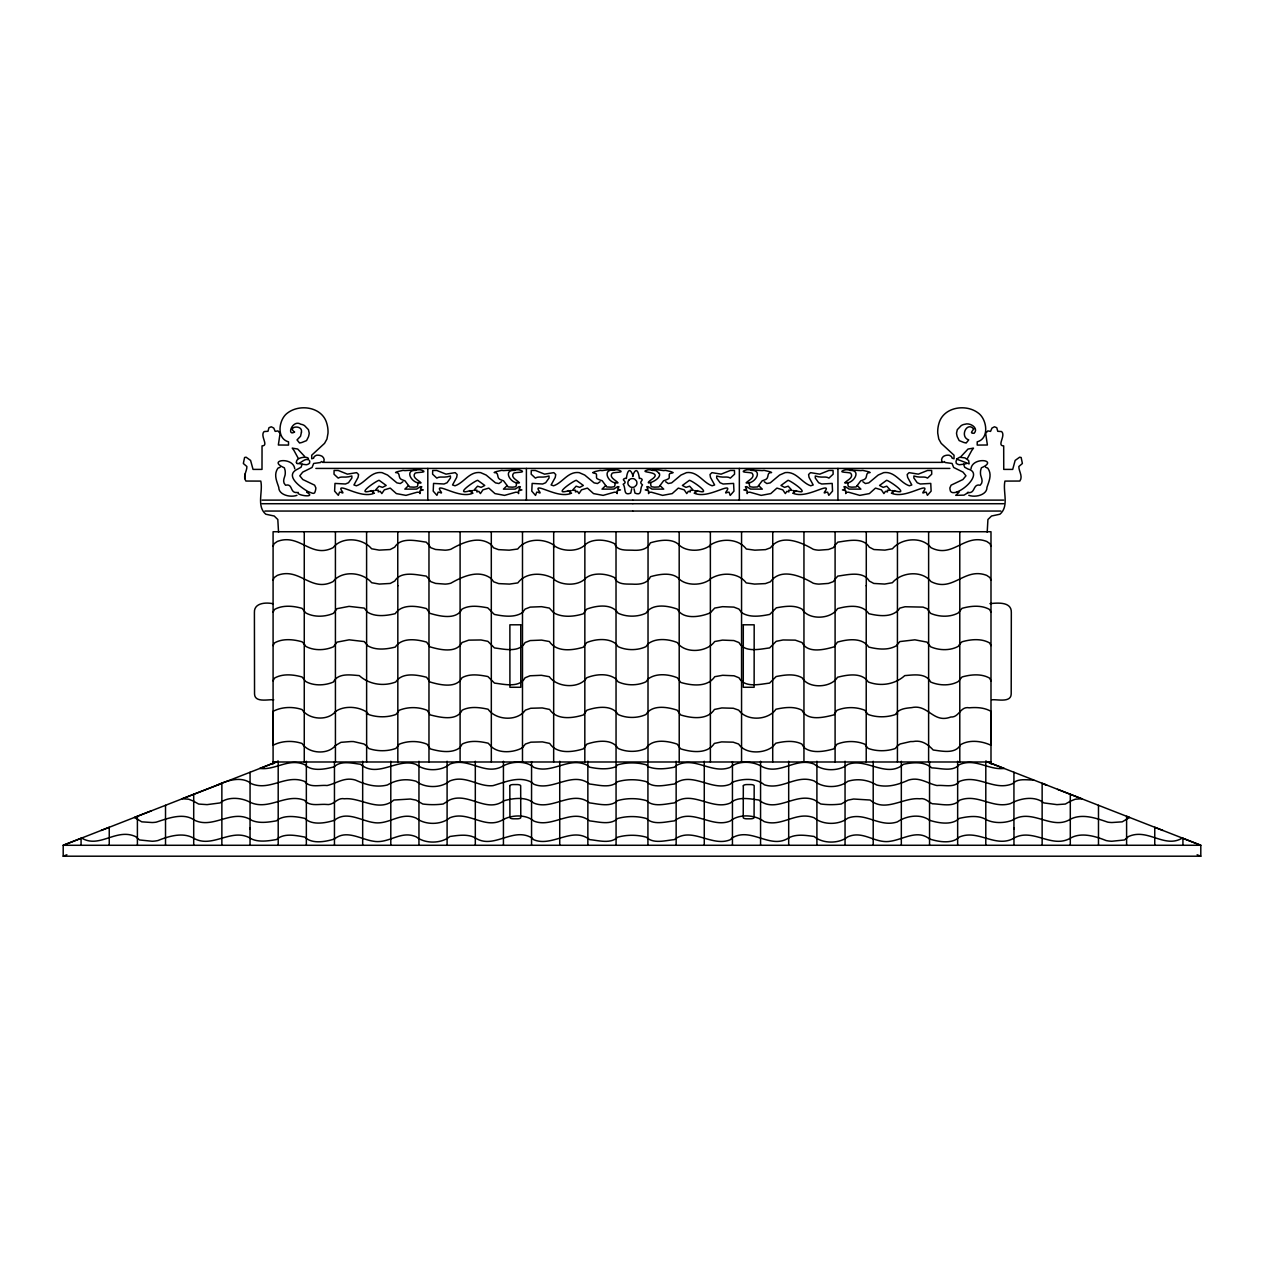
<?xml version="1.0" encoding="UTF-8"?>
<svg xmlns="http://www.w3.org/2000/svg" width="1264" height="1264" viewBox="0 0 1264 1264"><rect width="100%" height="100%" fill="white"/><g stroke="black" fill="none" stroke-linecap="round" stroke-linejoin="round"><path stroke-width="1.5" d="M366.592 531.733L366.639 761.971M460.096 531.733L460.096 761.971M553.664 761.971L553.695 531.733M803.951 761.971L803.951 531.733M991.008 712.738L990.992 745.286C981.954 740.988 969.283 739.345 960.482 744.78C955.521 754.339 941.87 751.069 933.195 750.01C927.997 744.354 921.725 739.835 913.05 741.541A66.929 36.103 0 0 0 910.522 741.573L900.11 743.975L896.887 746.376M250.067 772.257L250.035 845.268M897.424 761.971L897.424 712.754M710.384 761.971L710.368 545.653M278.538 532.191L277.811 519.52L274.209 516.012L265.819 514.227C256.26 506.137 263.165 491.68 260.779 481.094L245.911 481.047C242.546 476.37 246.97 471.346 246.907 466.527L243.336 463.509L244.584 457.521L246.085 457.189L250.588 460.428L253.037 469.402L261.996 469.402L262.043 445.892C269.311 445.844 259.594 435.701 264.144 431.545L267.984 431.293L268.963 427.706L271.286 426.79L273.767 428.069L275.189 431.387L277.954 430.898L280.071 433.347L278.349 445.007L288.524 445.086L288.524 441.831C275.915 438.513 278.775 418.795 287.781 412.807C300.216 403.548 322.446 407.15 326.807 423.456A29.293 29.293 0 0 1 328.008 433.173L326.965 439.003L324.548 443.364L311.702 455.214L311.718 458.769L313.63 458.2A7.647 7.647 0 0 1 314.357 456.462L316.442 455.261A9.401 9.401 0 0 1 320.661 455.64C323.537 456.099 325.859 460.981 322.557 462.371L943.181 462.371C939.879 460.981 942.201 456.099 945.077 455.625A9.401 9.401 0 0 1 949.296 455.261L951.381 456.462A7.647 7.647 0 0 1 952.108 458.2L954.02 458.769L954.036 455.214L941.19 443.364L938.773 439.003L937.73 433.173A29.293 29.293 0 0 1 938.931 423.456C943.292 407.15 965.522 403.548 977.941 412.807C986.963 418.795 989.823 438.513 977.214 441.831L977.214 445.086L987.389 445.007L985.667 433.347L987.784 430.898L990.549 431.387L991.971 428.069L994.452 426.79L996.775 427.706L997.754 431.293L1001.594 431.545C1006.144 435.701 996.427 445.844 1003.695 445.892L1003.742 469.402L1012.701 469.402L1015.15 460.428L1019.653 457.189L1021.154 457.521L1022.402 463.509L1018.831 466.527C1018.768 471.346 1023.192 476.37 1019.827 481.047L1004.943 481.094C1002.573 491.68 1009.478 506.137 999.919 514.227L991.529 516.012L987.927 519.52L987.2 532.191M1013.965 845.268L1013.965 827.936M632.537 476.165C636.424 465.057 638.81 473.068 639.331 478.487A4.155 4.155 0 0 1 640.564 478.329C645.335 480.367 637.546 481.379 642.507 484.855C639.3 488.362 642.918 496.278 634.97 493.118L634.038 488.805M522.49 747.719L525.413 744.038L530.88 742.173L542.43 741.889L549.698 743.422C556.729 754.371 572.829 752.191 583.478 748.809L586.891 744.117C596.26 740.925 611.95 738.271 618.112 748.446C626.517 752.317 637.53 752.317 645.936 748.446C652.129 738.287 667.771 740.909 677.156 744.117L680.569 748.809C691.218 752.191 707.35 754.387 714.35 743.422L721.618 741.889L733.167 742.173L738.634 744.038C745.444 754.561 764.262 753.613 772.715 746.661M298.257 492.407C295.571 495.456 317.501 498.332 306.694 492.217C309.617 490.464 314.404 496.404 315.257 491.206A13.082 13.082 0 0 0 315.858 487.92L314.625 485.171L302.823 479.53L299.789 475.817L302.712 472.12L312.066 467.475L313.677 463.446L320.503 462.529A5.656 5.656 0 0 0 321.388 461.581L321.467 461.502M967.466 458.358L971.747 450.505A93.062 93.062 0 0 1 973.501 448.135L968.034 449.036L961.13 456.383M299.268 463.604L302.159 464.22L301.037 467.269A76.851 76.851 0 0 0 297.814 469.023C283.452 475.485 301.322 487.793 308.463 491.822M417.926 482.39L417.799 482.974A4.74 4.74 0 0 0 417.894 484.57L417.468 486.166A3.128 3.128 0 0 1 416.772 486.798A65.839 65.839 0 0 1 413.913 487.177L409.583 486.94L404.97 480.794A29.246 29.246 0 0 1 401.004 479.23C397.891 477.365 400.767 472.246 395.553 472.531A59.582 59.582 0 0 1 397.828 471.567L402.9 470.398A12.972 12.972 0 0 1 404.859 470.619L419.569 469.718A15.911 15.911 0 0 1 422.666 470.524C427.595 472.768 416.741 471.993 414.955 473.257C411.637 477.618 418.684 480.209 421.054 482.848C412.538 484.807 403.2 469.544 416.204 470.429M516.518 482.39L516.391 482.974A4.74 4.74 0 0 0 516.47 484.57L516.06 486.166A3.128 3.128 0 0 1 515.349 486.798A65.839 65.839 0 0 1 512.505 487.177L508.175 486.94L503.562 480.794A29.246 29.246 0 0 1 499.596 479.23C496.483 477.365 499.343 472.246 494.145 472.531A59.582 59.582 0 0 1 496.42 471.567L501.492 470.398A12.972 12.972 0 0 1 503.451 470.619L518.161 469.718A15.911 15.911 0 0 1 521.258 470.524C526.187 472.768 515.317 471.993 513.547 473.257C509.977 477.587 517.924 480.478 519.425 482.832C510.814 484.697 501.934 469.26 514.969 470.445M615.11 482.358L614.983 482.974A4.74 4.74 0 0 0 615.062 484.57L614.652 486.166A3.192 3.192 0 0 1 614.02 486.751L613.83 486.814A65.839 65.839 0 0 1 611.097 487.177L606.767 486.94L602.17 480.715A29.246 29.246 0 0 1 598.172 479.23C594.254 478.361 598.962 473.226 594.333 473.194A44.24 44.24 0 0 0 592.658 472.641L592.658 472.641A59.582 59.582 0 0 1 595.012 471.567L600.084 470.398A12.972 12.972 0 0 1 602.027 470.619L608.711 469.702L613.546 470.445M970.989 468.818C972.458 456.257 999.429 460.017 981.401 467.806L980.659 470.319A17.301 17.301 0 0 0 980.469 473.257C980.121 476.449 984.498 481.11 980.185 485.234C972.49 483.338 975.761 494.335 967.481 492.407M835.062 579.212L833.245 581.677L828.426 583.415L818.898 584.11A14.188 7.647 0 0 1 813.194 583.194C800.823 575.894 780.694 567.52 770.392 581.803L765.384 583.605L754.561 584.094L746.202 582.909C738.129 572.007 720.448 571.992 709.815 579.26M278.175 819.42C285.79 814.901 296.487 816.512 304.814 818.393C311.939 825.629 325.828 823.054 334.47 820.257M835.109 545.211L833.276 547.723L828.489 549.477L818.914 550.188A14.236 7.679 0 0 1 813.21 549.271C800.902 541.972 780.773 533.582 770.455 547.818L765.557 549.635L754.845 550.172L746.329 549.018C738.16 538.195 720.527 537.99 709.815 545.337M835.093 579.149L837.779 576.1C847.417 574.851 863.154 570.617 869.3 581.045L873.803 583.447L884.721 584.063L892.4 582.72C901.311 571.96 922.167 570.127 930.968 581.582C953.088 592.911 964.321 566.809 986.773 575.404L989.981 577.632L990.96 580.287M273.087 546.348L274.083 543.71L277.29 541.466C299.742 532.887 310.96 558.988 333.096 547.66C341.865 536.284 362.721 537.864 371.584 548.766L379.168 550.124L390.149 549.54L394.716 547.17C400.862 536.71 416.567 540.913 426.237 542.145L428.938 545.163M273.087 580.287L274.083 577.632L277.29 575.404C299.726 566.809 310.96 592.911 333.08 581.582C341.88 570.127 362.768 571.944 371.663 582.72L379.326 584.063L390.26 583.447L394.747 581.045C400.909 570.633 416.63 574.851 426.284 576.1L428.954 579.149M835.109 545.163L837.827 542.145C847.591 540.802 863.059 536.868 869.332 547.17L873.898 549.54L884.879 550.124L892.463 548.766C901.327 537.99 922.199 536.22 930.968 547.66C953.088 558.988 964.321 532.887 986.773 541.466L989.981 543.71L990.96 546.348M273.04 612.171L274.509 609.469C282.599 604.84 293.327 605.851 302.049 608.347L305.793 612.929C313.883 617.401 325.038 617.022 333.412 613.356L336.998 608.679L349.038 606.372L364.206 608.095L367.682 612.25C375.645 617.164 386.421 615.758 395.19 613.688C401.873 603.765 416.362 605.851 426.505 608.6L429.839 613.293C439.003 616.105 456.383 620.387 461.945 609.185C469.623 604.698 479.388 606.341 487.714 607.826L494.303 614.415C503.309 616.216 514.464 617.938 522.49 612.582M273.04 645.604L274.509 642.918C282.583 638.273 293.327 639.284 302.033 641.796L304.261 643.913M273.04 680.806L274.509 678.104C282.567 673.459 293.327 674.486 302.033 676.983L305.762 681.533C313.835 686.083 324.99 685.657 333.364 682.039C338.073 672.748 350.523 674.944 359.276 675.608C368.993 684.377 383.229 686.763 395.758 681.991C402.047 672.069 416.851 674.755 426.568 677.267L429.902 681.96C438.971 684.677 456.588 689.038 461.945 677.773C469.702 673.364 479.53 674.929 487.888 676.54L494.493 683.113C503.799 684.124 519.33 688.359 525.05 677.788L530.027 675.782L541.387 675.292L549.319 676.698C557.029 687.632 579.275 689.085 586.717 677.788C595.455 674.154 608.221 672.875 616.058 679.068M772.715 746.645L775.843 743.216C784.201 741.289 793.934 740.056 801.866 744.069L803.936 747.435M835.093 645.525L837.416 642.128C847.48 639.252 862.095 637.167 868.763 647.073C877.532 649.285 888.276 650.549 896.318 645.778L899.826 641.575L914.899 639.821L927.018 642.128L930.636 646.789C938.994 650.502 950.149 650.849 958.254 646.378L959.787 643.976M460.128 747.435L462.182 744.069C470.129 740.056 479.846 741.289 488.22 743.216L491.317 746.597M650.644 482.39L650.755 482.974A4.74 4.74 0 0 1 650.676 484.57L651.086 486.166A3.192 3.192 0 0 0 651.718 486.751L651.908 486.814A65.839 65.839 0 0 0 654.641 487.177L658.971 486.94L663.568 480.794A29.246 29.246 0 0 0 667.566 479.23C671.484 478.361 666.776 473.226 671.405 473.194A44.24 44.24 0 0 1 673.08 472.641L673.159 472.61A59.582 59.582 0 0 0 670.726 471.567L665.654 470.398A12.972 12.972 0 0 0 663.711 470.619L657.011 469.702L652.177 470.445M749.22 482.39L749.347 482.974A4.74 4.74 0 0 1 749.252 484.57L749.678 486.166A3.128 3.128 0 0 0 750.389 486.798L750.5 486.814A65.839 65.839 0 0 0 753.233 487.177L757.563 486.94L762.176 480.794A29.246 29.246 0 0 0 766.142 479.23C769.255 477.365 766.395 472.246 771.593 472.531A59.582 59.582 0 0 0 769.318 471.567L764.246 470.398A12.972 12.972 0 0 0 762.287 470.619L747.577 469.718A15.911 15.911 0 0 0 744.48 470.524C739.551 472.768 750.421 471.993 752.191 473.257C755.509 477.618 748.462 480.209 746.108 482.848C754.608 484.807 763.946 469.544 750.942 470.429M847.812 482.39L847.923 482.974A4.74 4.74 0 0 1 847.844 484.57L848.27 486.166A3.128 3.128 0 0 0 848.966 486.798A65.839 65.839 0 0 0 851.825 487.177L856.155 486.94L860.768 480.794A29.246 29.246 0 0 0 864.734 479.23C867.847 477.365 864.971 472.246 870.169 472.531A59.582 59.582 0 0 0 867.894 471.567L862.838 470.398A12.972 12.972 0 0 0 860.879 470.619L846.153 469.718A15.911 15.911 0 0 0 843.072 470.524C838.143 472.768 848.997 471.993 850.783 473.257C854.101 477.618 847.054 480.209 844.684 482.848C853.2 484.807 862.538 469.544 849.534 470.429M584.805 545.116C577.632 552.068 561.895 551.641 554.217 545.669M584.805 579.038C577.664 586.006 561.88 585.58 554.217 579.576M397.797 712.169L395.932 714.46C387.479 717.573 377.509 717.478 368.962 714.666L367.176 712.754M397.797 746.108L395.916 748.399C387.463 751.495 377.494 751.416 368.962 748.604L367.176 746.692M335.418 711.632C327.787 721.096 308.779 719.816 302.033 709.546C292.758 706.45 281.793 706.734 273.04 711.363M335.418 745.57C327.85 755.003 308.685 753.786 302.033 743.469C292.774 740.388 281.825 740.657 273.087 745.27L273.04 712.738M584.869 578.896C592.042 571.96 606.278 573.414 614.557 577.601C616.958 584.948 626.265 583.952 632.442 584.142C639.363 584.616 647.516 583.763 650.454 576.7C659.081 574.204 672.243 571.802 679.179 578.896M280.213 467.143L278.996 467.775A1.943 1.943 0 0 0 277.843 468.296C273.53 474.664 276.658 480.92 278.775 487.383C278.586 494.745 290.041 497.811 296.945 495.33M584.853 544.989C592.042 538.037 606.42 539.396 614.636 543.757C616.99 551.072 626.344 549.982 632.442 550.203C639.252 550.614 647.5 549.966 650.328 542.856C658.955 540.202 672.227 537.879 679.195 544.989M835.062 645.588L834.114 646.836C824.886 649.554 807.585 653.82 802.055 642.539L795.261 640.137L783.048 639.963L776.207 641.322L769.602 647.926C760.185 649.048 744.78 653.093 738.934 642.539L733.878 640.564L722.502 640.105L714.666 641.527C706.971 652.508 684.709 653.883 677.283 642.554C668.561 638.999 655.858 637.688 648.021 643.866M709.847 579.576C702.168 585.58 686.384 586.006 679.242 579.038M460.112 747.482C452.196 753.881 439.272 751.448 430.281 748.873L427.09 744.227C418.526 740.672 407.782 740.641 399.219 744.212L397.828 746.013M709.847 545.669C702.152 551.641 686.415 552.068 679.242 545.116M710.384 612.74L714.697 608.079L722.518 606.673L733.863 607.115L738.919 609.058L741.557 612.503M522.49 612.503L525.129 609.058L530.185 607.115L541.529 606.673L549.366 608.079L553.664 612.74M334.486 838.964C346.478 829.2 360.935 839.438 373.465 841.224C388.917 844.036 400.593 829.942 416.267 836.863C425.02 843.91 441.341 843.831 449.873 836.484C458.089 835.346 467.68 833.782 475.248 837.842M334.486 820.225C346.478 810.54 360.904 820.668 373.386 822.516C388.87 825.36 400.546 811.251 416.219 818.14C424.973 825.171 441.31 825.139 449.826 817.792C468.486 810.256 484.381 829.737 502.393 820.067C510.877 814.885 525.84 813.984 533.787 821.031C552.431 828.726 572.039 807.348 589.688 820.889C598.235 821.742 610.733 825.471 617.559 818.519C626.644 815.928 637.356 815.928 646.441 818.519C653.298 825.455 665.749 821.758 674.312 820.889C691.993 807.364 711.553 828.71 730.213 821.031C739.108 813.637 755.129 814.601 764.104 821.568C782.005 827.493 796.036 810.809 814.174 817.792C822.706 825.139 839.043 825.187 847.781 818.14C865.445 811.551 879.349 827.904 897.377 821.884C906.304 815.707 920.508 813.558 929.514 820.225M397.828 712.074L399.234 710.273C407.814 706.734 418.542 706.75 427.106 710.321L430.187 714.887C439.524 717.241 456.715 721.57 462.118 710.21C470.003 706.086 479.735 707.429 488.094 709.23C495.788 720.338 517.387 721.665 525.35 710.147L530.722 708.267L542.224 707.935L549.635 709.452C556.697 720.401 572.734 718.268 583.447 714.918L586.875 710.21C596.229 707.003 611.934 704.348 618.096 714.508C626.517 718.394 637.546 718.394 645.951 714.508C652.129 704.348 667.819 706.987 677.188 710.21L680.601 714.918C691.313 718.268 707.382 720.401 714.429 709.452L721.823 707.935L733.325 708.267L738.697 710.147C746.771 721.46 768.228 720.448 775.954 709.23C784.312 707.429 794.045 706.086 801.929 710.21C807.348 721.554 824.523 717.257 833.877 714.887L836.942 710.321C845.505 706.75 856.234 706.734 864.813 710.273L866.219 712.074M647.99 679.116L645.967 681.817C637.593 685.767 626.47 685.767 618.08 681.817L616.058 679.116M402.884 481.726L400.34 483.527L396.943 482.88L387.542 475.043L382.028 472.625C370.794 471.109 365.612 482.737 356.416 485.787L353.936 484.965L358.075 477.413L358.581 474.537L356.638 472.641L347.41 474.142L338.215 470.461L334.091 470.461L334.012 474.19L338.215 478.108C341.691 475.817 344.803 478.329 351.85 475.991L351.866 478.013L348.501 482.737L345.435 484.001L334.976 483.417L334.612 491.143L338.341 495.33L339.526 492.17L340.885 492.265C347.679 495.725 334.217 484.965 345.53 488.836C354.347 491.838 365.628 497.084 374.397 493.165C369.056 492.897 378.141 488.994 371.174 491.285C372.643 489.531 369.467 491.57 368.298 491.522C357.333 493.861 376.688 480.573 379.137 480.304L386.184 485.455L382.565 487.367L378.963 486.198L375.266 490.306L378.426 490.227L378.205 491.901L380.259 491.348L381.823 493.592L384.351 489.847L390.228 488.094L396.359 493.592L405.965 495.377L417.215 492.202L419.427 492.344L419.996 493.592L420.011 490.748L423.298 489.942L420.454 489.057L421.797 486.735L420.375 486.656L416.646 489.089L404.843 489.136L408.525 485.597M501.476 481.726L498.917 483.527L495.52 482.88L486.134 475.043L480.604 472.625C469.386 471.109 464.188 482.737 455.008 485.787L452.528 484.965L456.667 477.413L457.173 474.537L455.214 472.641L446.002 474.142L436.807 470.461L432.683 470.461L432.604 474.19L436.807 478.108C440.283 475.817 443.38 478.329 450.442 475.991L450.458 478.013L447.077 482.737L444.027 484.001L433.552 483.417L433.204 491.143L436.933 495.33L438.118 492.17L439.477 492.265C446.271 495.725 432.809 484.965 444.122 488.836C452.939 491.838 464.204 497.084 472.973 493.165C467.633 492.897 476.733 488.994 469.766 491.285C471.298 489.531 468.012 491.585 466.89 491.522C455.925 493.861 475.28 480.573 477.713 480.304L484.76 485.455L481.157 487.367L477.555 486.198L473.858 490.306L477.002 490.227L476.797 491.901L478.835 491.348L480.415 493.592L482.943 489.847L488.82 488.094L494.951 493.592L504.541 495.377L515.791 492.202L518.003 492.344L518.588 493.592L518.603 490.748L521.89 489.942L519.03 489.057L520.389 486.735L518.951 486.656L515.238 489.089L503.435 489.136L507.117 485.597M600.068 481.726L597.509 483.527L594.112 482.88L584.726 475.043L579.196 472.625C567.978 471.109 562.78 482.737 553.585 485.787L551.104 484.965L555.244 477.413L555.749 474.537L553.806 472.641L544.594 474.142L535.383 470.461L531.275 470.461L531.18 474.19L535.383 478.108C538.859 475.817 541.972 478.329 549.034 475.991L549.05 478.013L545.669 482.737L542.604 484.001L532.144 483.417L531.781 491.143L535.541 495.425L536.71 492.17L538.069 492.265C544.863 495.725 531.401 484.965 542.714 488.836C551.515 491.838 562.796 497.084 571.565 493.165C566.225 492.897 575.325 488.994 568.342 491.285C569.89 489.531 566.604 491.585 565.482 491.522C554.517 493.861 573.856 480.573 576.305 480.304L583.352 485.455L579.749 487.367L576.131 486.198L572.434 490.306L575.594 490.227L575.389 491.901L577.427 491.348L578.991 493.592L581.519 489.847L587.412 488.094L593.527 493.592L603.133 495.377L614.383 492.202L616.595 492.344L617.18 493.592L617.195 490.748L620.466 489.942L617.622 489.057L618.965 486.735L617.543 486.656L613.814 489.089L602.012 489.136L605.693 485.597M278.112 819.499L276.547 820.794C268.252 822.279 258.235 823.828 250.541 819.783M335.466 745.491L340.948 742.331L350.997 741.541A66.929 36.103 0 0 1 353.541 741.573L363.937 743.975L367.176 746.376M335.466 711.553C343.919 705.375 358.739 706.339 367.176 712.438M896.887 712.438C900.584 708.551 906.683 708.124 911.755 707.619C928.329 703.922 933.164 723.782 950.828 717.004C959.218 717.636 960.198 705.976 969.267 707.808C976.661 707.192 984.435 707.524 991.008 711.363M647.99 643.961L645.967 646.647C637.593 650.597 626.47 650.597 618.08 646.647L616.058 643.961M896.887 712.754L895.086 714.666C886.554 717.478 876.584 717.573 868.115 714.46L866.282 712.201M896.887 746.692L895.086 748.604C886.554 751.416 876.584 751.495 868.131 748.399L866.282 746.139M675.987 765.794L674.328 767.201C665.844 768.907 656.095 769.918 647.926 766.632M959.787 643.913L962.015 641.796C970.72 639.284 981.48 638.273 989.554 642.918L991.008 645.604M732.425 837.763L730.165 839.77C711.616 847.401 691.803 826.056 674.281 839.628C665.733 840.418 653.251 844.194 646.425 837.226C637.34 834.635 626.66 834.635 617.575 837.226C610.733 844.178 598.283 840.434 589.719 839.628C572.197 826.056 552.384 847.401 533.835 839.77L531.575 837.763M1070.324 801.234L1065.331 804.062L1056.941 804.631L1043.874 802.924C1034.616 795.451 1020.095 798.295 1010.41 803.62C992.24 809.007 977.736 793.207 959.581 800.238C953.056 807.68 940.985 803.888 932.342 803.778C928.029 801.803 925.201 797.663 919.576 798.785C903.412 797.173 885.195 812.815 870.138 800.033L853.627 799.022L848.018 800.112L841.255 803.999A29.404 10.728 0 0 1 820.747 803.983L814.506 800.017C795.483 791.896 776.301 814.063 758.89 800.049C749.821 798.801 737.765 796.225 730.339 803.003C711.901 810.982 691.866 789.384 674.423 802.893C665.891 803.857 653.314 807.538 646.473 800.633C637.388 797.995 626.612 797.995 617.527 800.633C610.67 807.538 598.109 803.872 589.577 802.893C572.134 789.384 552.099 810.982 533.661 803.003C525.84 796.352 512.868 798.232 503.72 800.823C486.356 813.542 468.233 791.675 449.494 800.017L443.253 803.983A29.404 10.728 0 0 1 422.745 803.999L415.982 800.112L410.373 799.022L393.862 800.033C378.789 812.799 360.588 797.173 344.424 798.785C336.919 797.252 333.98 805.642 326.539 804.457C319.429 803.778 309.49 806.874 304.419 800.238C285.364 792.97 268.963 811.046 250.019 802.245C241.677 797.537 227.757 796.352 220.126 802.924L207.059 804.631L198.669 804.062L193.708 801.265M788.689 837.906C770.503 849.835 751.464 826.861 732.456 837.716M732.425 782.211L730.244 784.186C711.79 791.975 691.819 770.487 674.376 784.028C665.844 784.928 653.298 788.657 646.457 781.721C637.388 779.098 626.612 779.082 617.543 781.721C610.686 788.641 598.156 784.928 589.624 784.028C572.181 770.487 552.21 791.975 533.756 784.186L531.575 782.211M334.47 838.98C325.796 841.745 311.924 844.352 304.782 837.084C295.966 835.472 283.847 832.755 276.532 839.517C268.237 841.002 258.219 842.551 250.541 838.49M647.99 679.068C655.842 672.875 668.593 674.154 677.33 677.788L680.806 682.465C691.724 685.625 707.508 687.569 714.729 676.698L722.66 675.292L734.021 675.782L738.998 677.788C744.78 688.327 760.217 684.14 769.571 683.113L776.159 676.54C784.517 674.929 794.361 673.364 802.119 677.773C808.344 689.054 831.301 687.995 837.495 677.267C847.196 674.755 862.001 672.069 868.289 681.991C880.834 686.763 895.054 684.377 904.771 675.608C913.524 674.944 925.975 672.748 930.683 682.039C939.057 685.657 950.228 686.083 958.286 681.533L962.03 676.983C970.736 674.486 981.48 673.459 989.554 678.104L991.008 680.806M522.474 747.735C513.8 752.665 498.917 753.755 491.333 746.661M710.384 612.803C701.062 616.879 683.255 620.071 677.33 609.137C668.056 605.661 652.208 603.086 645.983 613.182C637.593 617.132 626.454 617.132 618.064 613.182C611.776 603.118 596.023 605.63 586.717 609.137L583.257 613.814C574.03 616.721 562.338 617.748 553.664 612.803M616.074 766.553L617.559 764.862C626.628 762.255 637.372 762.255 646.441 764.862L647.926 766.553M1013.475 838.301C1032.498 827.383 1051.206 848.618 1069.834 838.49C1080.562 831.87 1094.893 836.041 1105.984 840.513A12.893 4.693 0 0 0 1111.846 841.255L1124.486 839.96L1128.483 836.563C1147.775 827.746 1164.507 848.871 1182.314 838.064L1200.8 845.284L1200.8 856.202L63.2 856.202L63.2 845.268L278.191 761.276L278.206 845.268M788.752 837.842C796.32 833.782 805.911 835.346 814.127 836.484C822.659 843.831 838.98 843.91 847.733 836.863C863.391 829.942 875.083 844.036 890.535 841.224C903.033 839.422 917.538 829.2 929.514 838.964M1013.475 819.578C1032.593 808.391 1051.964 830.638 1070.292 819.262C1082.095 813.179 1095.999 818.14 1107.785 822.153A13.43 4.898 0 0 0 1111.862 822.532L1122.242 821.837L1129.621 817.46L1126.603 816.291L1126.603 845.268M676.145 765.589C694.6 755.572 711.569 774.595 730.15 767.374C738.176 760.375 753.107 761.165 761.607 766.395C779.651 776.033 795.577 756.599 814.237 764.151C822.69 771.467 839.043 771.467 847.733 764.499C865.951 757.183 886.633 778.814 903.46 764.262C913.003 762.334 924.205 761.276 931.821 767.896C940.337 768.038 952.819 772.178 959.218 764.704C975.35 757.61 988.448 770.376 1004.153 768.433L985.809 761.276L985.794 845.268M1013.459 838.49C995.068 848.112 978.004 828.947 959.218 837.084C952.076 844.352 938.204 841.745 929.53 838.98M1013.459 819.783C1005.386 823.354 993.757 823.654 985.888 819.499M1070.355 801.186L1075.332 799.196L1081.7 798.737L1057.526 789.305M944.334 461.581L944.271 461.502A5.656 5.656 0 0 0 945.235 462.529L952.061 463.446L953.672 467.475L963.026 472.12L965.949 475.817L962.915 479.53L951.097 485.171L949.88 487.92A13.082 13.082 0 0 0 950.481 491.206C955.189 498.948 985.999 473.605 967.924 469.023A76.851 76.851 0 0 0 964.701 467.269L963.579 464.22L966.47 463.604M732.456 782.195C742.252 778.592 755.825 777.581 764.341 784.802C782.226 790.537 796.257 773.916 814.348 781.041C822.817 788.357 839.17 788.294 847.86 781.278C857.893 778.276 868.052 779.841 876.631 784.991C888.181 787.883 898.736 784.486 908.595 780.046C919.671 776.744 927.302 783.427 936.924 785.529C944.018 784.739 954.352 788.215 959.376 781.452C978.131 773.868 993.962 791.517 1012.654 783.68C1017.804 777.976 1026.637 780.188 1033.62 779.951M220.331 783.885L219.683 784.28A6.952 2.528 0 0 1 218.23 784.849L182.3 798.737L188.668 799.196L193.645 801.186M616.074 766.632C607.905 769.918 598.156 768.907 589.672 767.201L588.013 765.794M531.544 782.195C518.635 775.685 505.063 782.195 492.96 785.655C477.808 787.14 465.515 774.453 449.652 781.041C441.183 788.357 424.83 788.294 416.14 781.278C406.107 778.276 395.948 779.841 387.369 784.991C375.819 787.883 365.264 784.486 355.405 780.046C344.329 776.744 336.698 783.427 327.076 785.529C319.982 784.739 309.648 788.215 304.624 781.452C285.869 773.868 270.038 791.517 251.346 783.68C241.756 775.78 227.315 780.394 217.25 785.086M250.525 819.578C231.581 808.834 213.332 829.295 194.577 820.225C183.375 812.262 168.096 818.314 156.215 822.153A13.43 4.898 0 0 1 152.138 822.532L141.758 821.837L134.379 817.46L151.411 810.809M250.525 838.301C231.502 827.383 212.794 848.618 194.166 838.49C183.438 831.87 169.107 836.041 158.016 840.513A12.893 4.693 0 0 1 152.154 841.255L139.514 839.96L135.517 836.563C116.225 827.746 99.493 848.871 81.686 838.064L63.2 845.284L1200.8 845.268L985.794 761.276M101.152 830.448L109.241 827.288L109.241 845.268M278.191 761.276L259.847 768.433C275.568 770.424 288.666 757.61 304.782 764.704C311.939 771.941 325.448 769.144 334.233 766.79C340.727 760.264 352.293 763.298 360.54 764.262C377.525 778.814 397.939 757.199 416.267 764.499C424.973 771.451 441.31 771.482 449.763 764.151C468.423 756.599 484.349 776.017 502.393 766.395C510.909 761.165 525.84 760.359 533.85 767.374C552.431 774.595 569.416 755.588 587.855 765.589M63.2 856.202L66.881 854.764M963.579 464.22L959.502 464.725A5.925 5.925 0 0 1 956.216 463.24L956.011 461.249A6.288 6.288 0 0 1 956.579 460.222M272.945 603.718C266.009 602.201 253.922 602.802 254.412 612.487L254.538 694.031C254.775 703.1 268.853 699.118 273.767 699.814M315.858 468.423L949.88 468.423M262.09 500.117L632.727 500.117M632.995 500.117L1003.648 500.117M262.09 503.72L632.727 503.72M632.995 503.72L1003.648 503.72M264.871 511.051L632.727 511.051M632.995 511.051L1000.867 511.051M273.071 761.987L990.992 761.987M991.971 699.814C996.885 699.118 1010.963 703.1 1011.2 694.031L1011.326 612.487C1011.69 601.395 997.233 602.896 989.949 603.639M957.275 491.822L959.044 492.217L955.742 495.33L964.005 495.14L968.382 492.454M302.159 464.22L306.236 464.725A5.925 5.925 0 0 0 309.522 463.24L309.727 461.249A6.288 6.288 0 0 0 309.159 460.222M297.356 492.454C289.519 493.56 293.28 483.243 285.553 485.234C281.24 481.11 285.617 476.449 285.269 473.257A17.301 17.301 0 0 0 285.079 470.319L284.337 467.806C266.309 460.017 293.28 456.257 294.749 468.818M1162.848 830.448L1154.759 827.288L1154.759 845.268M1197.119 854.764L1200.8 856.202M968.793 495.33C975.697 497.811 987.152 494.745 986.963 487.383C989.08 480.92 992.208 474.664 987.895 468.296A1.943 1.943 0 0 0 986.742 467.775L985.525 467.143M553.664 578.612C542.809 572.339 525.792 572.055 517.845 582.909L509.487 584.094L498.664 583.605L493.671 581.803L491.317 578.738M1043.669 783.885L1044.317 784.28A6.952 2.528 0 0 0 1045.77 784.849L1046.766 785.086L1042.136 783.285L1042.136 845.268M531.544 837.716C512.536 826.846 493.497 849.835 475.311 837.906M985.825 819.42C978.21 814.901 967.513 816.512 959.186 818.393C952.061 825.629 938.172 823.054 929.53 820.257M741.557 612.582C749.599 617.938 760.738 616.216 769.744 614.415L776.333 607.826C784.66 606.341 794.44 604.698 802.119 609.185C808.565 620.434 831.254 619.36 837.558 608.6C847.67 605.867 862.206 603.734 868.858 613.688C879.175 616.153 893.221 617.97 899.857 608.095L905.04 606.752L923.02 607.115L927.049 608.679L930.636 613.356C939.01 617.022 950.165 617.401 958.27 612.929L962.015 608.347C970.72 605.851 981.464 604.84 989.538 609.469L991.008 612.171M857.213 485.597L860.895 489.136L849.092 489.089L845.363 486.656L843.941 486.735L845.284 489.057L842.44 489.942L845.727 490.748L845.727 493.592L846.311 492.344L848.523 492.202L859.773 495.377L869.379 493.592L875.51 488.094L881.387 489.847L883.915 493.592L885.479 491.348L887.533 491.901L887.312 490.227L890.472 490.306L886.775 486.198L883.157 487.367L879.554 485.455L886.601 480.304C889.05 480.573 908.405 493.861 897.44 491.522C896.334 491.633 893.253 489.516 894.564 491.285C887.597 488.994 896.682 492.897 891.341 493.165C900.11 497.084 911.391 491.838 920.208 488.836C931.521 484.965 918.059 495.725 924.853 492.265L926.212 492.17L927.397 495.33L931.126 491.143L930.762 483.417L920.303 484.001L917.237 482.737L913.872 478.013L913.888 475.991C920.935 478.329 924.047 475.817 927.523 478.108L931.726 474.19L931.647 470.461L927.523 470.461L918.328 474.142L909.1 472.641L907.157 474.537L907.663 477.413L911.802 484.965L909.322 485.787C900.126 482.737 894.944 471.109 883.71 472.625L878.196 475.043L868.795 482.88L865.398 483.527L862.854 481.726M758.621 485.597L762.303 489.136L750.5 489.089L746.787 486.656L745.349 486.735L746.692 489.057L743.848 489.942L747.135 490.748L747.15 493.592L747.735 492.344L749.931 492.202L761.181 495.377L770.787 493.592L776.918 488.094L782.795 489.847L785.323 493.592L786.903 491.348L788.941 491.901L788.736 490.227L791.88 490.306L788.183 486.198L784.581 487.367L780.978 485.455L788.025 480.304C790.458 480.573 809.813 493.861 798.848 491.522C797.742 491.633 794.661 489.516 795.972 491.285C789.005 488.994 798.09 492.897 792.749 493.165C801.534 497.084 812.799 491.838 821.616 488.836C832.929 484.965 819.467 495.725 826.261 492.265L827.62 492.17L828.805 495.33L832.534 491.143L832.186 483.417L821.711 484.001L818.661 482.737L815.28 478.013L815.296 475.991C822.358 478.329 825.455 475.817 828.931 478.108L833.134 474.19L833.055 470.461L828.931 470.461L819.736 474.142L810.524 472.641L808.565 474.537L809.071 477.413L813.21 484.965L810.73 485.787C801.55 482.737 796.352 471.109 785.134 472.625L779.604 475.043L770.218 482.88L766.821 483.527L764.262 481.726M660.045 485.597L663.726 489.136L651.924 489.089L648.195 486.656L646.773 486.735L648.116 489.057L645.272 489.942L648.543 490.748L648.558 493.592L649.143 492.344L651.355 492.202L662.605 495.377L672.211 493.592L678.326 488.094L684.203 489.847L686.747 493.592L688.311 491.348L690.349 491.901L690.144 490.227L693.288 490.306L689.607 486.198L685.989 487.367L682.386 485.455L689.433 480.304C691.882 480.573 711.221 493.861 700.256 491.522C699.15 491.633 696.085 489.516 697.396 491.285C690.413 488.994 699.513 492.897 694.173 493.165C702.942 497.084 714.207 491.838 723.024 488.836C734.337 484.965 720.875 495.725 727.669 492.265L729.028 492.17L730.197 495.425L733.957 491.143L733.594 483.417L723.134 484.001L720.069 482.737L716.688 478.013L716.704 475.991C723.766 478.329 726.863 475.817 730.339 478.108L734.558 474.19L734.463 470.461L730.355 470.461L721.144 474.142L711.932 472.641L709.989 474.537L710.479 477.413L714.634 484.965L712.153 485.787C702.958 482.737 697.76 471.109 686.542 472.625L681.012 475.043L671.626 482.88L668.229 483.527L665.67 481.726M616.058 643.913C608.268 637.656 595.502 638.999 586.765 642.554L583.273 647.231C572.418 650.454 556.555 652.429 549.382 641.527L541.561 640.105L530.169 640.564L525.129 642.539C519.251 653.093 503.878 649.048 494.445 647.926L487.841 641.322L480.999 639.963L468.786 640.137L461.992 642.539C456.446 653.82 439.177 649.554 429.934 646.836L428.986 645.588M554.232 545.337C543.536 537.99 525.856 538.18 517.734 549.018L509.202 550.172L498.49 549.635L493.592 547.818L491.301 544.8M304.608 456.383L297.704 449.036L292.237 448.135A93.062 93.062 0 0 1 293.991 450.505L298.272 458.358M428.954 545.211L430.771 547.723L435.559 549.477L445.133 550.188A14.236 7.679 0 0 0 450.837 549.271C462.798 542.414 478.851 535.225 491.269 544.689M866.219 746.013L864.829 744.212C856.265 740.641 845.537 740.672 836.973 744.227L833.782 748.873C824.792 751.448 811.851 753.881 803.936 747.482M304.261 643.976L305.793 646.378C313.899 650.849 325.069 650.502 333.427 646.789L337.03 642.128L349.148 639.821L364.237 641.575L367.745 645.778C375.787 650.549 386.531 649.285 395.284 647.073C401.952 637.167 416.583 639.252 426.647 642.128L428.97 645.525M491.269 578.628C478.898 569.163 462.829 576.352 450.853 583.194A14.188 7.647 0 0 1 445.149 584.11L435.622 583.415L430.803 581.677L428.986 579.212M631.7 488.805L630.768 493.118C622.773 496.246 626.217 487.951 623.168 484.223C628.887 481.41 619.739 480.146 625.174 478.329A4.155 4.155 0 0 1 626.407 478.487C626.928 473.068 629.314 465.057 633.185 476.165M250.035 827.936L250.067 829.089M553.679 545.653L553.695 547.549M366.639 712.754L366.639 714.666M1182.93 838.301L1182.93 845.268M1098.479 805.294L1098.479 845.268M1070.292 794.282L1070.292 845.268M1013.933 772.257L1013.933 829.089M990.992 763.993L990.992 531.733L273.087 531.733L273.087 763.993M959.787 531.733L959.787 761.971M957.654 761.276L957.654 845.268M929.546 761.718L929.546 845.268M928.629 531.733L928.613 761.971M901.327 761.276L901.327 845.268M897.456 531.733L897.408 714.666M873.203 761.276L873.203 845.268M866.282 531.733L866.282 585.848M866.219 585.627L866.219 761.971M845.047 761.276L845.047 845.268M837.937 468.423L837.937 500.117M835.093 531.733L835.093 761.971M816.907 761.276L816.907 845.268M788.689 761.276L788.689 845.268M772.746 531.733L772.715 761.971M760.565 761.276L760.565 845.268M741.557 531.733L741.557 761.971M739.345 468.423L739.345 500.117M732.441 761.623L732.441 845.268M710.368 531.733L710.368 547.549M704.269 761.276L704.269 845.268M679.179 531.733L679.226 761.971M676.145 761.276L676.145 845.268M648.053 531.733L647.99 761.971M647.926 761.276L647.926 845.268M616.01 531.733L616.074 845.268M587.855 761.276L587.855 845.268M584.869 531.733L584.821 761.971M559.731 761.276L559.731 845.268M531.559 761.623L531.559 845.268M526.393 468.423L526.393 500.117M522.49 531.733L522.49 761.971M503.435 761.276L503.435 845.268M491.301 531.733L491.333 761.971M475.311 761.276L475.311 845.268M447.093 761.276L447.093 845.268M428.97 531.733L428.97 761.971M427.801 468.423L427.801 500.117M418.953 761.276L418.953 845.268M397.828 585.627L397.828 761.971M397.765 531.733L397.765 585.848M390.797 761.276L390.797 845.268M362.673 761.276L362.673 845.268M335.418 531.733L335.434 761.971M334.454 761.718L334.454 845.268M306.346 761.276L306.346 845.268M304.261 531.733L304.261 761.971M221.864 783.285L221.864 845.268M193.708 794.282L193.708 845.268M165.521 805.294L165.521 845.268M137.397 816.291L137.397 845.268M81.07 838.301L81.07 845.268M244.726 478.55A58.697 58.697 0 0 1 244.932 474.079M743.295 624.795L743.264 687.268L754.134 687.284L754.181 624.811L743.295 624.795M743.327 785.829L743.216 817.508A3.492 1.28 0 0 0 746.534 818.803L750.579 818.803A3.492 1.264 0 0 0 754.071 817.65L754.181 785.75A3.492 1.264 0 0 0 750.69 784.565L746.724 784.565A3.492 1.264 0 0 0 743.327 785.829M301.464 432.146L300.532 436.27L297.024 439.919L299.552 443A51.713 51.713 0 0 0 301.922 442.463L306.552 440.599L308.479 436.759A21.678 21.678 0 0 0 309.222 433.141L308.432 429.665L304.592 425.668A8.5 8.5 0 0 0 300.832 424.262C292.379 418.905 286.201 436.823 294.638 432.035C286.454 426.742 302.823 424.135 301.464 432.146M509.819 785.75L509.929 817.65A3.492 1.264 0 0 0 513.421 818.803L517.466 818.803A3.492 1.28 0 0 0 520.784 817.508L520.673 785.829A3.492 1.264 0 0 0 517.276 784.565L513.31 784.565A3.492 1.264 0 0 0 509.819 785.75M296.424 462.671C297.925 466.685 304.071 457.884 307.958 459.669C311.244 455.925 295.365 456.304 296.424 462.671M973.675 428.97C972.427 431.214 969.267 433.552 974.102 433.315C979.11 428.117 970.009 422.318 964.906 424.262A8.5 8.5 0 0 0 961.146 425.668L957.306 429.665L956.516 433.141A21.678 21.678 0 0 0 957.259 436.759L959.186 440.599L963.816 442.463A51.713 51.713 0 0 0 966.186 443L968.714 439.919C959.313 436.68 967.055 421.07 973.675 428.97M614.004 470.208C601.079 468.723 608.553 484.618 618.017 482.832C616.5 480.478 608.569 477.587 612.124 473.257C613.909 471.962 624.764 472.799 619.85 470.524A15.911 15.911 0 0 0 616.753 469.718L614.004 470.208M956.595 459.085L969.156 463.904L968.651 460.538L964.969 457.9L959.676 457.236L956.595 459.085M659.381 473.494C662.131 480.209 640.058 487.398 651.734 479.388C663.726 471.361 640.216 472.91 645.888 470.524A15.911 15.911 0 0 1 648.985 469.718L656.158 470.714L659.381 473.494M629.188 479.846L628.461 480.762A4.329 4.329 0 0 0 628.461 485.171L630.12 486.798A4.629 4.629 0 0 0 634.654 486.798L636.313 485.171A4.329 4.329 0 0 0 636.329 480.762L634.654 479.135A4.629 4.629 0 0 0 630.12 479.135L629.188 479.846M520.752 624.795L509.882 624.811L509.913 687.284L520.8 687.268L520.752 624.795"/></g></svg>
